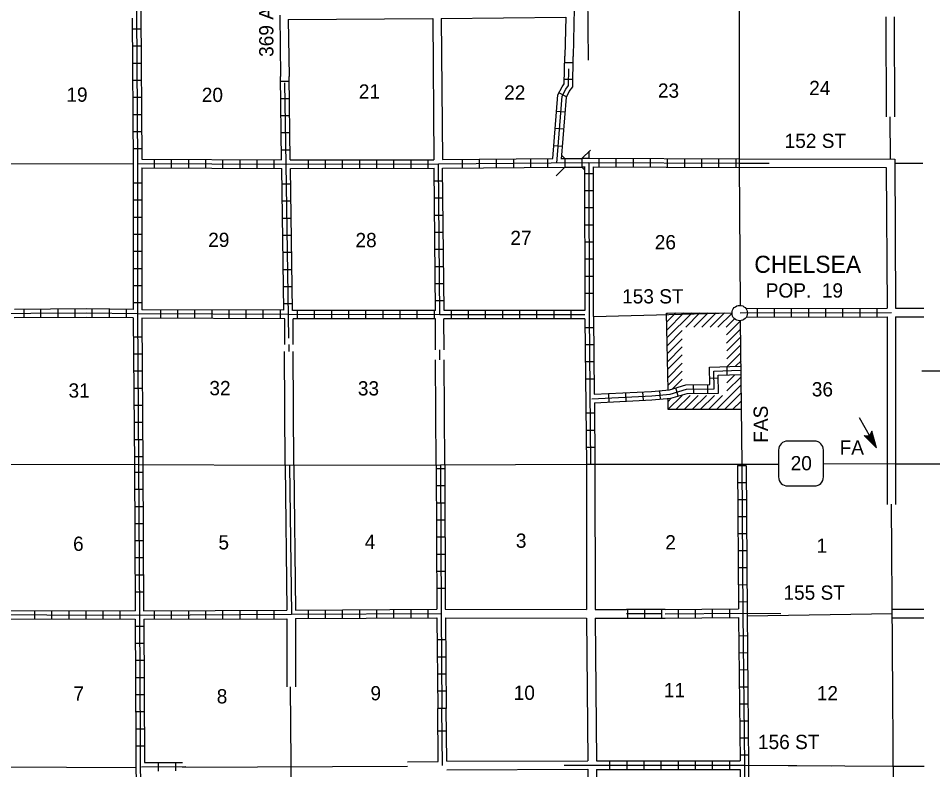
# Model space of a CAD drawing. Extents: x 1341701 to 1901259, y 16166019 to 16658355.
# Drawn here: x 1682653 to 1714731, y 16395138 to 16421490 of the extents above; entities that cross this region are included whole.
import ezdxf

# ---------------------------------------------------------------- set-up
doc = ezdxf.new("R2010")
doc.units = 0
for name, color, linetype in [('L10', 7, 'Continuous'), ('L11', 7, 'Continuous'), ('L13', 7, 'Continuous'), ('L14', 7, 'Continuous'), ('L16', 7, 'Continuous'), ('L18', 7, 'Continuous'), ('L2', 7, 'Continuous'), ('L21', 7, 'Continuous'), ('L22', 7, 'Continuous'), ('L28', 7, 'Continuous'), ('L3', 7, 'Continuous'), ('L30', 7, 'Continuous'), ('L4', 7, 'Continuous'), ('L51', 7, 'Continuous'), ('L53', 7, 'Continuous'), ('L8', 7, 'Continuous'), ('L9', 7, 'Continuous')]:
    doc.layers.add(name, color=color, linetype=linetype)

msp = doc.modelspace()

# ---------------------------------------------------------------- linework, layer by layer
at = {"layer": 'L10'}
for points in [[(1691823, 16421596), (1691854, 16419445)], [(1692123, 16421446), (1692153, 16419445)], [(1697190, 16421488), (1697232, 16416530)], [(1697490, 16421488), (1697532, 16416538)], [(1691998, 16410055), (1691998, 16410955)], [(1692298, 16410055), (1692298, 16410946)], [(1692015, 16405805), (1691997, 16409807)], [(1692315, 16405805), (1692297, 16409809)], [(1702581, 16405837), (1702590, 16400758)], [(1702881, 16405838), (1702890, 16400757)], [(1692015, 16405805), (1692073, 16400730)], [(1692315, 16405805), (1692373, 16400738)], [(1697632, 16400763), (1702590, 16400758)], [(1702890, 16400757), (1703993, 16400756)], [(1697640, 16400463), (1702590, 16400458)], [(1702890, 16400457), (1703993, 16400456)], [(1702631, 16395158), (1702645, 16392535)], [(1702931, 16395146), (1702945, 16392531)]]:
    msp.add_lwpolyline(points, dxfattribs=at)
at = {"layer": 'L11'}
for p, q in [((1692073, 16400430), (1692073, 16398048)), ((1692373, 16400438), (1692373, 16398049))]:
    msp.add_line(p, q, dxfattribs=at)
for points in [[(1701623, 16421830), (1702156, 16421830), (1702123, 16420156)], [(1713081, 16421546), (1713093, 16418032)], [(1713382, 16421546), (1713393, 16418030)], [(1692123, 16421446), (1697190, 16421488)], [(1697490, 16421488), (1701857, 16421530), (1701825, 16420159)], [(1707940, 16416565), (1713397, 16416554)], [(1713397, 16416554), (1713431, 16411321)], [(1707941, 16416265), (1713098, 16416255)], [(1713098, 16416255), (1713131, 16411321)], [(1713131, 16411021), (1713131, 16404444)], [(1713431, 16411021), (1713431, 16404444)], [(1697291, 16409866), (1697284, 16410946)], [(1697591, 16409866), (1697584, 16410946)], [(1697315, 16405813), (1697293, 16409510)], [(1697615, 16405813), (1697593, 16409511)], [(1702590, 16400458), (1702631, 16395448)], [(1702890, 16400457), (1702931, 16395446)], [(1696304, 16395416), (1697381, 16395421)], [(1697682, 16395438), (1702631, 16395448)], [(1697682, 16395138), (1702631, 16395158)]]:
    msp.add_lwpolyline(points, dxfattribs=at)
at = {"layer": 'L13'}
for p, q in [((1692148, 16410055), (1692148, 16409808)), ((1697443, 16409510), (1697441, 16409865))]:
    msp.add_line(p, q, dxfattribs=at)
for points in [[(1702623, 16422330), (1702640, 16420021)], [(1702665, 16416830), (1702665, 16416580)], [(1677399, 16416371), (1686682, 16416396)], [(1702831, 16411036), (1707690, 16411163)], [(1708224, 16400538), (1713309, 16400616)], [(1692192, 16398048), (1692313, 16384851)], [(1688410, 16395229), (1696305, 16395266)], [(1708273, 16395303), (1713349, 16395262)], [(1681897, 16395234), (1686782, 16395213)]]:
    msp.add_lwpolyline(points, dxfattribs=at)
at = {"layer": 'L16'}
for p, q in [((1705389, 16411148), (1707691, 16411155)), ((1705446, 16408458), (1705389, 16411148)), ((1705390, 16411107), (1705431, 16411148)), ((1705446, 16407765), (1705446, 16408154)), ((1708019, 16407765), (1705446, 16407765))]:
    msp.add_line(p, q, dxfattribs=at)
for points in [[(1705395, 16410833), (1705724, 16411155)], [(1705401, 16410551), (1705998, 16411155)], [(1705407, 16410279), (1706290, 16411155)], [(1706065, 16410655), (1706565, 16411155)], [(1706356, 16410655), (1706856, 16411155)], [(1706631, 16410655), (1707131, 16411155)], [(1706923, 16410655), (1707423, 16411155)], [(1707198, 16410655), (1707691, 16411148)], [(1707481, 16410655), (1707781, 16410955)], [(1707500, 16410390), (1707981, 16410871)], [(1705413, 16410003), (1705946, 16410536)], [(1707502, 16410100), (1707990, 16410588)], [(1707504, 16409827), (1707990, 16410313)], [(1705419, 16409717), (1705946, 16410244)], [(1707506, 16409546), (1707998, 16410038)], [(1705425, 16409448), (1705946, 16409969)], [(1705431, 16409171), (1705946, 16409686)], [(1707522, 16409279), (1707998, 16409755)], [(1705446, 16408894), (1705946, 16409394)], [(1707817, 16409290), (1708006, 16409480)], [(1705446, 16408619), (1705946, 16409119)], [(1705604, 16408494), (1705946, 16408836)], [(1707506, 16408705), (1707791, 16408990)], [(1707514, 16408424), (1708006, 16408921)], [(1707142, 16407765), (1708015, 16408638)], [(1705442, 16407765), (1705942, 16408265)], [(1705446, 16408052), (1705558, 16408164)], [(1705725, 16407765), (1706225, 16408265)], [(1706008, 16407765), (1706508, 16408265)], [(1706292, 16407765), (1706792, 16408265)], [(1706575, 16407765), (1707075, 16408265)], [(1706863, 16407765), (1707357, 16408265)], [(1707425, 16407765), (1708023, 16408363)], [(1707708, 16407765), (1708009, 16408066)]]:
    msp.add_lwpolyline(points, dxfattribs=at)
msp.add_circle((1707960, 16411153), 269, dxfattribs=at)
at = {"layer": 'L18'}
for p, q in [((1702423, 16416571), (1702723, 16416871)), ((1701823, 16416571), (1701715, 16416680)), ((1701823, 16416571), (1701823, 16416271)), ((1701823, 16416571), (1702423, 16416571)), ((1702423, 16416571), (1702423, 16416271)), ((1701823, 16416271), (1701523, 16415971)), ((1701823, 16416271), (1702423, 16416271)), ((1702423, 16416271), (1702515, 16416180))]:
    msp.add_line(p, q, dxfattribs=at)
at = {"layer": 'L2'}
for p, q in [((1713248, 16416554), (1713243, 16418031)), ((1713363, 16393419), (1713281, 16404445))]:
    msp.add_line(p, q, dxfattribs=at)
at = {"layer": 'L28'}
for p, q in [((1712756, 16406421), (1712165, 16407480)), ((1712756, 16406421), (1712331, 16406855)), ((1712331, 16406855), (1712515, 16406846)), ((1712698, 16406488), (1712373, 16406838)), ((1712681, 16406546), (1712390, 16406838)), ((1712631, 16406605), (1712423, 16406846)), ((1712615, 16406663), (1712456, 16406838)), ((1712556, 16406755), (1712473, 16406838)), ((1712540, 16406780), (1712506, 16406830)), ((1712598, 16407005), (1712515, 16406846)), ((1712548, 16406813), (1712540, 16406846)), ((1712581, 16406746), (1712548, 16406855)), ((1712631, 16406646), (1712548, 16406788)), ((1712606, 16406696), (1712548, 16406788)), ((1712631, 16406671), (1712556, 16406880)), ((1712665, 16406605), (1712581, 16406913)), ((1712698, 16406538), (1712590, 16406946)), ((1712756, 16406421), (1712598, 16407005)), ((1712731, 16406480), (1712598, 16406955))]:
    msp.add_line(p, q, dxfattribs=at)
at = {"layer": 'L3'}
for p, q in [((1710590, 16406663), (1709640, 16406663)), ((1709323, 16406346), (1709323, 16405405)), ((1710898, 16405405), (1710898, 16406346)), ((1709640, 16405088), (1710590, 16405088))]:
    msp.add_line(p, q, dxfattribs=at)
for points in [[(1709323, 16405846), (1708031, 16405838), (1702731, 16405838), (1697465, 16405813), (1692165, 16405805), (1686874, 16405830), (1677132, 16405838), (1671866, 16405880)], [(1713431, 16405863), (1710898, 16405855)]]:
    msp.add_lwpolyline(points, dxfattribs=at)
for centre, start, end in [((1709640, 16406349), 90.0011, 180.0011), ((1710585, 16406349), 0.0011, 90.0011), ((1709640, 16405404), 180.0011, 270.0011), ((1710585, 16405404), 270.0011, 0.0011)]:
    msp.add_arc(centre, 315, start, end, dxfattribs=at)
at = {"layer": 'L4'}
for points in [[(1707807, 16436804), (1707923, 16432197), (1707956, 16426955), (1707940, 16421730), (1707940, 16416413), (1707981, 16411421)], [(1707981, 16410888), (1708031, 16405838)]]:
    msp.add_lwpolyline(points, dxfattribs=at)
at = {"layer": 'L51'}
msp.add_line((1713431, 16405863), (1714406, 16405863), dxfattribs=at)
at = {"layer": 'L53'}
for p, q in [((1713398, 16416405), (1714381, 16416405)), ((1713431, 16411321), (1714414, 16411321)), ((1713431, 16411021), (1714414, 16411021)), ((1714348, 16409121), (1722389, 16409121)), ((1714406, 16405863), (1715906, 16405863)), ((1713308, 16400763), (1714414, 16400763)), ((1713311, 16400463), (1714414, 16400463)), ((1713349, 16395263), (1714431, 16395263))]:
    msp.add_line(p, q, dxfattribs=at)
at = {"layer": 'L8'}
for p, q in [((1686649, 16421121), (1686949, 16421121)), ((1686657, 16420521), (1686957, 16420521)), ((1686657, 16419921), (1686957, 16419921)), ((1702119, 16419924), (1701819, 16419932)), ((1686665, 16419321), (1686965, 16419321)), ((1702106, 16419338), (1701807, 16419346)), ((1692156, 16419270), (1691856, 16419270)), ((1686665, 16418721), (1686965, 16418721)), ((1692165, 16418671), (1691865, 16418671)), ((1701882, 16418730), (1701615, 16418871)), ((1686674, 16418121), (1686974, 16418121)), ((1692173, 16418071), (1691873, 16418071)), ((1701840, 16418196), (1701540, 16418221)), ((1686674, 16417521), (1686974, 16417521)), ((1692182, 16417471), (1691882, 16417471)), ((1701790, 16417596), (1701490, 16417621)), ((1686682, 16416921), (1686982, 16416921)), ((1692190, 16416871), (1691890, 16416871)), ((1701748, 16416996), (1701448, 16417021)), ((1687432, 16416246), (1687432, 16416546)), ((1688032, 16416238), (1688032, 16416538)), ((1688632, 16416238), (1688632, 16416538)), ((1689232, 16416238), (1689232, 16416538)), ((1689832, 16416230), (1689832, 16416530)), ((1690432, 16416230), (1690432, 16416530)), ((1691032, 16416230), (1691032, 16416530)), ((1691632, 16416221), (1691632, 16416521)), ((1692832, 16416221), (1692832, 16416521)), ((1693432, 16416230), (1693432, 16416530)), ((1694032, 16416230), (1694032, 16416530)), ((1694632, 16416230), (1694632, 16416530)), ((1695232, 16416230), (1695232, 16416530)), ((1695832, 16416230), (1695832, 16416530)), ((1696432, 16416238), (1696432, 16416538)), ((1697032, 16416238), (1697032, 16416538)), ((1698232, 16416246), (1698232, 16416546)), ((1698832, 16416246), (1698832, 16416546)), ((1699432, 16416255), (1699432, 16416555)), ((1700032, 16416263), (1700032, 16416563)), ((1700632, 16416263), (1700632, 16416563)), ((1701232, 16416271), (1701232, 16416571)), ((1703031, 16416280), (1703031, 16416580)), ((1703631, 16416280), (1703631, 16416580)), ((1704231, 16416271), (1704231, 16416571)), ((1704831, 16416271), (1704831, 16416571)), ((1705431, 16416271), (1705431, 16416571)), ((1706031, 16416271), (1706031, 16416571)), ((1706631, 16416263), (1706631, 16416563)), ((1707231, 16416263), (1707231, 16416563)), ((1707831, 16416263), (1707831, 16416563)), ((1697248, 16415788), (1697548, 16415788)), ((1702815, 16416038), (1702515, 16416038)), ((1686682, 16415721), (1686982, 16415721)), ((1692207, 16415671), (1691907, 16415671)), ((1697248, 16415188), (1697548, 16415188)), ((1702815, 16415438), (1702515, 16415438)), ((1686682, 16415121), (1686982, 16415121)), ((1692223, 16415071), (1691923, 16415071)), ((1702823, 16414838), (1702523, 16414838)), ((1686682, 16414521), (1686982, 16414521)), ((1697257, 16414588), (1697557, 16414588)), ((1692232, 16414471), (1691932, 16414471)), ((1702823, 16414238), (1702523, 16414238)), ((1686682, 16413921), (1686982, 16413921)), ((1692240, 16413871), (1691940, 16413871)), ((1697265, 16413988), (1697565, 16413988)), ((1702823, 16413638), (1702523, 16413638)), ((1686682, 16413321), (1686982, 16413321)), ((1692248, 16413271), (1691948, 16413271)), ((1697265, 16413388), (1697565, 16413388)), ((1702823, 16413038), (1702523, 16413038)), ((1686682, 16412721), (1686982, 16412721)), ((1692257, 16412671), (1691957, 16412671)), ((1697273, 16412788), (1697573, 16412788)), ((1702823, 16412438), (1702523, 16412438)), ((1686682, 16412121), (1686982, 16412121)), ((1692265, 16412071), (1691965, 16412071)), ((1697282, 16412188), (1697582, 16412188)), ((1702822, 16411838), (1702522, 16411838)), ((1682855, 16410988), (1682855, 16411288)), ((1683449, 16410988), (1683449, 16411288)), ((1684049, 16410988), (1684049, 16411288)), ((1684649, 16410996), (1684649, 16411296)), ((1685249, 16410996), (1685249, 16411296)), ((1685849, 16410988), (1685849, 16411288)), ((1686449, 16410980), (1686449, 16411280)), ((1686682, 16411521), (1686982, 16411521)), ((1687649, 16410980), (1687649, 16411280)), ((1692282, 16411471), (1691982, 16411471)), ((1697282, 16411588), (1697582, 16411588)), ((1708581, 16411013), (1708581, 16411313)), ((1709181, 16411013), (1709181, 16411313)), ((1709781, 16411013), (1709781, 16411313)), ((1710381, 16411013), (1710381, 16411313)), ((1710981, 16411021), (1710981, 16411321)), ((1711581, 16411021), (1711581, 16411321)), ((1712181, 16411021), (1712181, 16411321)), ((1712781, 16411021), (1712781, 16411321)), ((1688249, 16410971), (1688249, 16411271)), ((1688849, 16410971), (1688849, 16411271)), ((1689449, 16410971), (1689449, 16411271)), ((1690049, 16410963), (1690049, 16411263)), ((1690649, 16410963), (1690649, 16411263)), ((1691248, 16410963), (1691248, 16411255)), ((1691848, 16410963), (1691848, 16411255)), ((1692448, 16410946), (1692448, 16411246)), ((1693048, 16410955), (1693048, 16411246)), ((1693648, 16410955), (1693648, 16411246)), ((1694248, 16410955), (1694248, 16411246)), ((1694848, 16410946), (1694848, 16411246)), ((1695448, 16410946), (1695448, 16411246)), ((1696048, 16410946), (1696048, 16411246)), ((1696648, 16410946), (1696648, 16411246)), ((1697248, 16410946), (1697248, 16411246)), ((1697848, 16410946), (1697848, 16411246)), ((1698448, 16410946), (1698448, 16411246)), ((1699048, 16410946), (1699048, 16411246)), ((1699648, 16410946), (1699648, 16411246)), ((1700248, 16410946), (1700248, 16411246)), ((1700848, 16410946), (1700848, 16411246)), ((1701448, 16410946), (1701448, 16411246)), ((1702048, 16410946), (1702048, 16411246)), ((1702840, 16410638), (1702540, 16410638)), ((1686690, 16410321), (1686990, 16410321)), ((1702840, 16410038), (1702540, 16410038)), ((1686690, 16409721), (1686990, 16409721)), ((1702848, 16409438), (1702548, 16409438)), ((1686699, 16409121), (1686999, 16409121)), ((1707523, 16408980), (1707515, 16409280)), ((1702856, 16408838), (1702556, 16408838)), ((1707206, 16408871), (1706906, 16408863)), ((1686699, 16408521), (1686999, 16408521)), ((1704581, 16408088), (1704565, 16408388)), ((1705181, 16408130), (1705156, 16408430)), ((1705798, 16408238), (1705715, 16408530)), ((1706348, 16408338), (1706340, 16408638)), ((1706848, 16408346), (1706840, 16408646)), ((1703381, 16408030), (1703365, 16408330)), ((1703981, 16408055), (1703965, 16408355)), ((1706865, 16408330), (1706865, 16408346)), ((1686707, 16407921), (1687007, 16407921)), ((1702865, 16407638), (1702565, 16407638)), ((1686715, 16407321), (1687015, 16407321)), ((1702873, 16407038), (1702573, 16407038)), ((1686715, 16406721), (1687015, 16406721)), ((1702873, 16406438), (1702573, 16406438)), ((1686724, 16406121), (1687024, 16406121)), ((1702881, 16405838), (1702581, 16405838)), ((1687024, 16405563), (1686724, 16405563)), ((1697615, 16405688), (1697315, 16405688)), ((1707882, 16405803), (1708181, 16405806)), ((1707887, 16405207), (1708186, 16405209)), ((1687032, 16404963), (1686732, 16404963)), ((1697615, 16405088), (1697315, 16405088)), ((1707892, 16404610), (1708190, 16404612)), ((1687032, 16404363), (1686732, 16404363)), ((1697623, 16404488), (1697323, 16404488)), ((1707897, 16404013), (1708195, 16404016)), ((1687040, 16403763), (1686740, 16403763)), ((1697623, 16403888), (1697323, 16403888)), ((1697623, 16403288), (1697323, 16403288)), ((1707902, 16403417), (1708200, 16403419)), ((1687040, 16403163), (1686740, 16403163)), ((1697632, 16402688), (1697332, 16402688)), ((1707906, 16402820), (1708205, 16402823)), ((1687040, 16402563), (1686740, 16402563)), ((1697632, 16402088), (1697332, 16402088)), ((1707911, 16402224), (1708209, 16402226)), ((1687049, 16401963), (1686749, 16401963)), ((1687049, 16401363), (1686749, 16401363)), ((1697632, 16401488), (1697332, 16401488)), ((1707916, 16401627), (1708214, 16401629)), ((1707921, 16401030), (1708219, 16401033)), ((1683232, 16400421), (1683232, 16400721)), ((1683832, 16400421), (1683832, 16400721)), ((1684432, 16400421), (1684432, 16400721)), ((1685032, 16400421), (1685032, 16400721)), ((1685632, 16400413), (1685632, 16400713)), ((1686232, 16400413), (1686232, 16400713)), ((1687432, 16400413), (1687432, 16400713)), ((1688032, 16400421), (1688032, 16400721)), ((1688632, 16400421), (1688632, 16400721)), ((1689232, 16400421), (1689232, 16400721)), ((1689832, 16400430), (1689832, 16400730)), ((1690432, 16400430), (1690432, 16400730)), ((1691032, 16400430), (1691032, 16400730)), ((1691632, 16400438), (1691632, 16400738)), ((1692832, 16400438), (1692832, 16400738)), ((1693432, 16400446), (1693432, 16400746)), ((1694032, 16400446), (1694032, 16400746)), ((1694632, 16400455), (1694632, 16400755)), ((1695232, 16400455), (1695232, 16400755)), ((1695832, 16400463), (1695832, 16400763)), ((1696432, 16400463), (1696432, 16400763)), ((1697032, 16400471), (1697032, 16400771)), ((1705340, 16400755), (1703993, 16400756)), ((1704035, 16400457), (1704036, 16400755)), ((1704632, 16400456), (1704632, 16400755)), ((1705229, 16400456), (1705229, 16400754)), ((1705798, 16400763), (1705798, 16400463)), ((1706398, 16400763), (1706398, 16400463)), ((1706998, 16400771), (1706998, 16400471)), ((1707598, 16400771), (1707598, 16400471)), ((1705229, 16400605), (1703993, 16400606)), ((1703993, 16400456), (1705340, 16400455)), ((1687057, 16400163), (1686757, 16400163)), ((1707931, 16399837), (1708230, 16399840)), ((1687065, 16399563), (1686765, 16399563)), ((1697648, 16399688), (1697348, 16399688)), ((1697648, 16399088), (1697348, 16399088)), ((1707937, 16399241), (1708235, 16399243)), ((1687065, 16398963), (1686765, 16398963)), ((1697657, 16398488), (1697357, 16398488)), ((1707942, 16398644), (1708241, 16398647)), ((1687065, 16398363), (1686765, 16398363)), ((1697657, 16397888), (1697357, 16397888)), ((1707948, 16398047), (1708246, 16398050)), ((1687074, 16397763), (1686774, 16397763)), ((1687074, 16397163), (1686774, 16397163)), ((1697665, 16397288), (1697365, 16397288)), ((1707954, 16397451), (1708252, 16397454)), ((1707959, 16396854), (1708258, 16396857)), ((1687074, 16396563), (1686774, 16396563)), ((1707965, 16396258), (1708263, 16396260)), ((1687082, 16395963), (1686782, 16395963)), ((1707970, 16395661), (1708269, 16395664)), ((1687574, 16395088), (1687574, 16395388)), ((1688174, 16395096), (1688174, 16395396)), ((1703398, 16395446), (1703398, 16395146)), ((1703998, 16395446), (1703998, 16395146)), ((1704598, 16395446), (1704598, 16395146)), ((1705198, 16395446), (1705198, 16395146)), ((1705798, 16395446), (1705798, 16395146)), ((1706398, 16395446), (1706398, 16395146)), ((1706998, 16395446), (1706998, 16395146)), ((1707598, 16395446), (1707598, 16395146))]:
    msp.add_line(p, q, dxfattribs=at)
for points in [[(1685415, 16437447), (1686374, 16437430), (1686532, 16437397), (1686640, 16432230), (1686757, 16426930), (1686799, 16421646), (1686832, 16416396), (1686832, 16411130), (1686874, 16405830)], [(1686907, 16426772), (1686949, 16421646), (1686982, 16416546)], [(1686649, 16421492), (1686682, 16416396), (1686682, 16411280)], [(1701407, 16416571), (1701582, 16418805), (1701732, 16419088), (1701807, 16419188), (1701825, 16420159)], [(1701707, 16416555), (1701882, 16418721), (1701982, 16418921), (1702106, 16419088), (1702123, 16420156)], [(1701548, 16416413), (1701732, 16418763), (1701857, 16419005), (1701957, 16419138), (1701965, 16419721)], [(1691890, 16416521), (1691854, 16419445)], [(1692190, 16416521), (1692154, 16419445)], [(1692148, 16410271), (1692048, 16416371), (1692007, 16419221)], [(1686832, 16416396), (1692048, 16416371), (1697390, 16416388), (1702665, 16416430), (1707940, 16416413), (1708990, 16416413)], [(1686982, 16416546), (1691890, 16416521)], [(1692190, 16416521), (1697232, 16416530)], [(1697532, 16416538), (1701407, 16416571)], [(1701715, 16416571), (1701823, 16416571)], [(1702431, 16416580), (1702665, 16416580), (1707940, 16416563)], [(1702665, 16416430), (1702681, 16411096), (1702731, 16405838)], [(1686982, 16416246), (1686982, 16411271)], [(1686982, 16416246), (1691898, 16416221)], [(1691973, 16411255), (1691898, 16416221)], [(1692198, 16416221), (1697240, 16416230)], [(1692273, 16411246), (1692198, 16416221)], [(1697290, 16411246), (1697240, 16416230)], [(1697440, 16411096), (1697390, 16416388)], [(1697540, 16416238), (1701832, 16416271)], [(1697590, 16411246), (1697540, 16416238)], [(1702431, 16416280), (1702523, 16416280)], [(1702515, 16416288), (1702523, 16411246)], [(1702815, 16416280), (1702824, 16411036)], [(1702815, 16416280), (1707941, 16416263)], [(1686682, 16411280), (1685040, 16411296), (1682515, 16411283)], [(1708173, 16411313), (1713131, 16411321)], [(1702531, 16411096), (1697440, 16411096), (1692132, 16411105), (1686832, 16411130), (1685040, 16411146), (1677207, 16411105), (1672649, 16411130)], [(1686682, 16410980), (1685040, 16410996), (1682507, 16410983)], [(1686682, 16410980), (1686724, 16405830)], [(1691973, 16411255), (1686982, 16411271)], [(1686982, 16410971), (1687024, 16405830)], [(1691998, 16410955), (1686982, 16410971)], [(1697290, 16411246), (1692273, 16411246)], [(1702523, 16411246), (1697590, 16411246)], [(1702831, 16411036), (1702856, 16408305)], [(1707981, 16411163), (1713281, 16411171)], [(1708190, 16411013), (1713131, 16411021)], [(1697284, 16410946), (1692298, 16410946)], [(1702531, 16410946), (1697584, 16410946)], [(1702531, 16410946), (1702581, 16405838)], [(1702773, 16408146), (1704873, 16408255), (1705523, 16408313), (1706090, 16408480), (1707065, 16408496), (1707056, 16409113), (1707990, 16409146)], [(1702856, 16408305), (1704865, 16408405), (1705498, 16408463), (1706065, 16408630), (1706915, 16408646), (1706906, 16409255), (1707981, 16409296)], [(1702865, 16408005), (1704881, 16408105), (1705548, 16408163), (1706115, 16408330), (1707215, 16408346), (1707206, 16408971), (1707998, 16408996)], [(1702865, 16408005), (1702881, 16405838)], [(1686874, 16405830), (1686907, 16400563), (1686940, 16393880), (1686990, 16384688), (1687040, 16379438), (1674474, 16379429), (1674399, 16381930), (1674232, 16382055), (1671832, 16382088)], [(1686724, 16405830), (1686749, 16400713)], [(1687024, 16405830), (1687049, 16400713)], [(1697315, 16405813), (1697332, 16400763)], [(1697465, 16405813), (1697490, 16400621), (1697515, 16397288)], [(1697615, 16405813), (1697632, 16400763)], [(1707882, 16405803), (1707922, 16400778)], [(1708032, 16405804), (1708073, 16400630), (1708123, 16395296), (1708140, 16390063)], [(1708182, 16405806), (1708223, 16400631), (1708273, 16395297), (1708289, 16390213)], [(1677274, 16400738), (1686749, 16400713)], [(1687049, 16400713), (1692073, 16400730)], [(1692373, 16400738), (1697332, 16400763)], [(1705340, 16400755), (1707922, 16400778)], [(1669432, 16400580), (1677124, 16400588), (1686907, 16400563), (1692232, 16400588), (1697490, 16400621)], [(1677274, 16400438), (1686757, 16400413)], [(1686757, 16400413), (1686790, 16393880), (1686807, 16390105)], [(1687057, 16400413), (1692073, 16400430)], [(1687057, 16400413), (1687082, 16395388)], [(1692373, 16400438), (1697340, 16400463)], [(1697340, 16400463), (1697365, 16397288)], [(1697640, 16400463), (1697665, 16397288)], [(1705340, 16400605), (1708073, 16400630), (1709398, 16400613)], [(1705340, 16400455), (1707924, 16400478)], [(1707924, 16400478), (1707972, 16395446)], [(1686974, 16395238), (1688532, 16395246)], [(1687082, 16395388), (1688410, 16395396)], [(1701807, 16395296), (1702781, 16395296), (1708123, 16395296), (1711198, 16395280)], [(1702931, 16395446), (1707972, 16395446)], [(1702931, 16395146), (1707973, 16395146)], [(1707973, 16395146), (1707989, 16390212)]]:
    msp.add_lwpolyline(points, dxfattribs=at)
at = {"layer": 'L9'}
msp.add_line((1697673, 16396488), (1697373, 16396488), dxfattribs=at)
for points in [[(1692165, 16405805), (1692232, 16400588)], [(1697381, 16395421), (1697365, 16397288)], [(1697532, 16395288), (1697515, 16397288)], [(1697682, 16395438), (1697665, 16397288)]]:
    msp.add_lwpolyline(points, dxfattribs=at)

# ---------------------------------------------------------------- texts
at = {"layer": 'L14'}
for s, p in [('24', (1710398, 16418796)), ('19', (1684340, 16418563)), ('20', (1689090, 16418555)), ('21', (1694598, 16418671)), ('22', (1699698, 16418638)), ('23', (1705090, 16418705)), ('29', (1689315, 16413471)), ('28', (1694482, 16413463)), ('27', (1699915, 16413538)), ('26', (1704981, 16413388)), ('32', (1689357, 16408271)), ('33', (1694565, 16408263)), ('36', (1710490, 16408230)), ('31', (1684415, 16408188)), ('6', (1684574, 16402813)), ('5', (1689674, 16402863)), ('4', (1694807, 16402880)), ('3', (1700107, 16402921)), ('2', (1705348, 16402863)), ('1', (1710656, 16402746)), ('11', (1705298, 16397680)), ('7', (1684590, 16397563)), ('8', (1689615, 16397463)), ('9', (1695007, 16397571)), ('10', (1700032, 16397588)), ('12', (1710665, 16397571))]:
    msp.add_text(s, height=500, rotation=360, dxfattribs=at).set_placement(p)
at = {"layer": 'L16'}
for s, height, p in [('CHELSEA', 600, (1708473, 16412563)), ('POP.  19', 500, (1708873, 16411696))]:
    msp.add_text(s, height=height, rotation=360, dxfattribs=at).set_placement(p)
at = {"layer": 'L21'}
msp.add_text('FAS', height=500, rotation=90, dxfattribs=at).set_placement((1708948, 16406605))
at = {"layer": 'L22'}
msp.add_text('FA', height=500, rotation=360, dxfattribs=at).set_placement((1711465, 16406188))
at = {"layer": 'L3'}
msp.add_text('20', height=500, rotation=360, dxfattribs=at).set_placement((1709748, 16405638))
at = {"layer": 'L30'}
for s, rotation, p in [('369 AVE', 90, (1691603, 16420137)), ('152 ST', 360, (1709537, 16416943)), ('153 ST', 360, (1703836, 16411489)), ('155 ST', 360, (1709495, 16401099)), ('156 ST', 360, (1708601, 16395862))]:
    msp.add_text(s, height=500, rotation=rotation, dxfattribs=at).set_placement(p)

doc.saveas('drawing.dxf')
